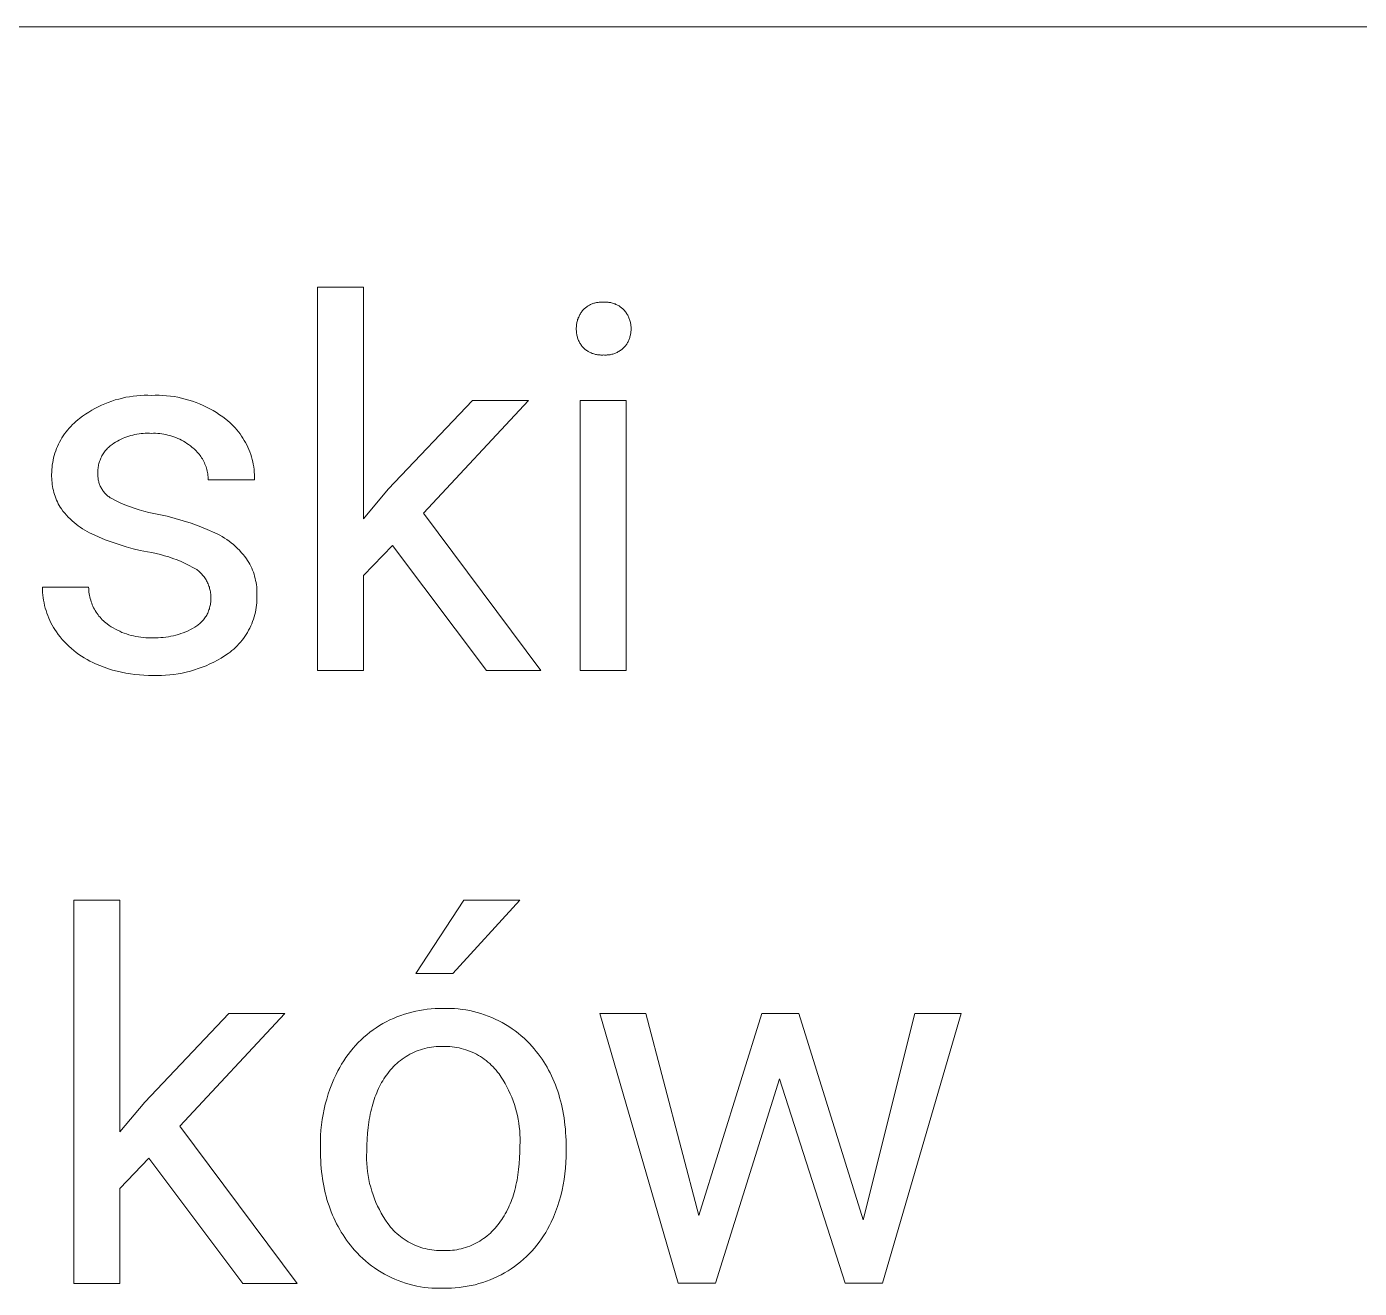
# Model space of a CAD drawing. Header units: millimetres. Extents: x -582 to 3448, y -204 to 2611.
# Drawn here: x 2777.3 to 2917.4, y 113.7 to 246.3 of the extents above; entities that cross this region are included whole.
import ezdxf

# ---------------------------------------------------------------- set-up
doc = ezdxf.new("R2010")
doc.units = ezdxf.units.MM
doc.header["$MEASUREMENT"] = 0
doc.layers.add('Domyślny', color=7, linetype='Continuous', true_color=0x000000)

msp = doc.modelspace()

# ---------------------------------------------------------------- linework, layer by layer
at = {"layer": 'Domyślny', "color": 18, "lineweight": 15, "true_color": 0x000000}
for p, q in [((3444.3, 246.28), (1925.07, 246.28)), ((2807.89, 178.64), (2807.89, 218.9)), ((2807.89, 218.9), (2812.73, 218.9)), ((2812.73, 218.9), (2812.73, 194.55)), ((2836.4, 216.98), (2836.49, 217.02)), ((2836.49, 217.02), (2836.57, 217.07)), ((2836.57, 217.07), (2836.66, 217.11)), ((2836.66, 217.11), (2836.75, 217.14)), ((2836.75, 217.14), (2836.83, 217.18)), ((2836.83, 217.18), (2836.92, 217.21)), ((2836.92, 217.21), (2837.01, 217.23)), ((2837.01, 217.23), (2837.11, 217.26)), ((2837.11, 217.26), (2837.2, 217.28)), ((2837.2, 217.28), (2837.29, 217.3)), ((2837.29, 217.3), (2837.39, 217.31)), ((2837.39, 217.31), (2837.48, 217.32)), ((2837.48, 217.32), (2837.57, 217.33)), ((2837.57, 217.33), (2837.67, 217.34)), ((2837.67, 217.34), (2837.76, 217.34)), ((2837.76, 217.34), (2837.86, 217.34)), ((2837.86, 217.34), (2837.95, 217.33)), ((2837.95, 217.33), (2838.05, 217.34)), ((2838.05, 217.34), (2838.14, 217.34)), ((2838.14, 217.34), (2838.24, 217.34)), ((2838.24, 217.34), (2838.33, 217.33)), ((2838.33, 217.33), (2838.43, 217.32)), ((2838.43, 217.32), (2838.52, 217.31)), ((2838.52, 217.31), (2838.61, 217.3)), ((2838.61, 217.3), (2838.71, 217.28)), ((2838.71, 217.28), (2838.8, 217.26)), ((2838.8, 217.26), (2838.89, 217.23)), ((2838.89, 217.23), (2838.98, 217.2)), ((2838.98, 217.2), (2839.07, 217.17)), ((2839.07, 217.17), (2839.16, 217.14)), ((2839.16, 217.14), (2839.25, 217.1)), ((2839.25, 217.1), (2839.33, 217.06)), ((2839.33, 217.06), (2839.42, 217.02)), ((2839.42, 217.02), (2839.5, 216.98)), ((2835.27, 215.59), (2835.3, 215.68)), ((2835.3, 215.68), (2835.34, 215.77)), ((2835.34, 215.77), (2835.38, 215.86)), ((2835.38, 215.86), (2835.42, 215.95)), ((2835.42, 215.95), (2835.47, 216.03)), ((2835.47, 216.03), (2835.52, 216.12)), ((2835.52, 216.12), (2835.57, 216.2)), ((2835.57, 216.2), (2835.62, 216.28)), ((2835.62, 216.28), (2835.68, 216.36)), ((2835.68, 216.36), (2835.74, 216.44)), ((2835.74, 216.44), (2835.81, 216.52)), ((2835.81, 216.52), (2835.87, 216.58)), ((2835.87, 216.58), (2835.94, 216.65)), ((2835.94, 216.65), (2836.02, 216.71)), ((2836.02, 216.71), (2836.09, 216.77)), ((2836.09, 216.77), (2836.17, 216.82)), ((2836.17, 216.82), (2836.24, 216.88)), ((2836.24, 216.88), (2836.32, 216.93)), ((2836.32, 216.93), (2836.4, 216.98)), ((2839.5, 216.98), (2839.58, 216.93)), ((2839.58, 216.93), (2839.66, 216.88)), ((2839.66, 216.88), (2839.74, 216.82)), ((2839.74, 216.82), (2839.82, 216.77)), ((2839.82, 216.77), (2839.89, 216.71)), ((2839.89, 216.71), (2839.96, 216.65)), ((2839.96, 216.65), (2840.03, 216.58)), ((2840.03, 216.58), (2840.1, 216.52)), ((2840.1, 216.52), (2840.16, 216.44)), ((2840.16, 216.44), (2840.23, 216.36)), ((2840.23, 216.36), (2840.29, 216.29)), ((2840.29, 216.29), (2840.34, 216.21)), ((2840.34, 216.21), (2840.4, 216.12)), ((2840.4, 216.12), (2840.45, 216.04)), ((2840.45, 216.04), (2840.5, 215.95)), ((2840.5, 215.95), (2840.54, 215.86)), ((2840.54, 215.86), (2840.58, 215.78)), ((2840.58, 215.78), (2840.62, 215.68)), ((2840.62, 215.68), (2840.66, 215.59)), ((2835.09, 214.63), (2835.1, 214.73)), ((2835.09, 214.53), (2835.09, 214.63)), ((2835.09, 214.43), (2835.09, 214.53)), ((2835.1, 214.33), (2835.09, 214.43)), ((2835.1, 214.82), (2835.11, 214.92)), ((2835.1, 214.73), (2835.1, 214.82)), ((2835.1, 214.24), (2835.1, 214.33)), ((2835.11, 214.14), (2835.1, 214.24)), ((2835.11, 214.92), (2835.12, 215.02)), ((2835.12, 215.02), (2835.14, 215.12)), ((2835.14, 215.12), (2835.16, 215.21)), ((2835.16, 215.21), (2835.18, 215.31)), ((2835.18, 215.31), (2835.21, 215.4)), ((2835.21, 215.4), (2835.23, 215.5)), ((2835.23, 215.5), (2835.27, 215.59)), ((2840.66, 215.59), (2840.69, 215.5)), ((2840.69, 215.5), (2840.72, 215.41)), ((2840.72, 215.41), (2840.75, 215.31)), ((2840.75, 215.31), (2840.77, 215.21)), ((2840.77, 215.21), (2840.79, 215.12)), ((2840.79, 215.12), (2840.81, 215.02)), ((2840.81, 215.02), (2840.82, 214.92)), ((2840.82, 214.92), (2840.83, 214.83)), ((2840.83, 214.25), (2840.82, 214.15)), ((2840.83, 214.83), (2840.84, 214.73)), ((2840.84, 214.34), (2840.83, 214.25)), ((2840.84, 214.73), (2840.84, 214.63)), ((2840.84, 214.63), (2840.84, 214.53)), ((2840.84, 214.53), (2840.84, 214.44)), ((2840.84, 214.44), (2840.84, 214.34)), ((2835.12, 214.04), (2835.11, 214.14)), ((2835.14, 213.95), (2835.12, 214.04)), ((2835.15, 213.85), (2835.14, 213.95)), ((2835.18, 213.76), (2835.15, 213.85)), ((2835.2, 213.66), (2835.18, 213.76)), ((2835.23, 213.57), (2835.2, 213.66)), ((2835.26, 213.48), (2835.23, 213.57)), ((2835.3, 213.38), (2835.26, 213.48)), ((2835.33, 213.29), (2835.3, 213.38)), ((2835.38, 213.21), (2835.33, 213.29)), ((2835.42, 213.12), (2835.38, 213.21)), ((2835.47, 213.03), (2835.42, 213.12)), ((2835.52, 212.95), (2835.47, 213.03)), ((2835.57, 212.87), (2835.52, 212.95)), ((2835.62, 212.79), (2835.57, 212.87)), ((2840.34, 212.85), (2840.28, 212.77)), ((2840.39, 212.93), (2840.34, 212.85)), ((2840.44, 213.01), (2840.39, 212.93)), ((2840.48, 213.09), (2840.44, 213.01)), ((2840.53, 213.17), (2840.48, 213.09)), ((2840.57, 213.26), (2840.53, 213.17)), ((2840.61, 213.34), (2840.57, 213.26)), ((2840.64, 213.43), (2840.61, 213.34)), ((2840.68, 213.52), (2840.64, 213.43)), ((2840.71, 213.6), (2840.68, 213.52)), ((2840.73, 213.69), (2840.71, 213.6)), ((2840.76, 213.79), (2840.73, 213.69)), ((2840.78, 213.88), (2840.76, 213.79)), ((2840.8, 213.97), (2840.78, 213.88)), ((2840.81, 214.06), (2840.8, 213.97)), ((2840.82, 214.15), (2840.81, 214.06)), ((2835.68, 212.71), (2835.62, 212.79)), ((2835.74, 212.63), (2835.68, 212.71)), ((2835.81, 212.56), (2835.74, 212.63)), ((2835.87, 212.49), (2835.81, 212.56)), ((2835.95, 212.43), (2835.87, 212.49)), ((2836.02, 212.37), (2835.95, 212.43)), ((2836.09, 212.31), (2836.02, 212.37)), ((2836.17, 212.26), (2836.09, 212.31)), ((2836.25, 212.21), (2836.17, 212.26)), ((2836.33, 212.16), (2836.25, 212.21)), ((2836.41, 212.11), (2836.33, 212.16)), ((2836.49, 212.07), (2836.41, 212.11)), ((2836.58, 212.03), (2836.49, 212.07)), ((2836.66, 211.99), (2836.58, 212.03)), ((2836.75, 211.95), (2836.66, 211.99)), ((2836.84, 211.92), (2836.75, 211.95)), ((2836.93, 211.89), (2836.84, 211.92)), ((2837.02, 211.87), (2836.93, 211.89)), ((2837.11, 211.84), (2837.02, 211.87)), ((2837.2, 211.82), (2837.11, 211.84)), ((2837.3, 211.81), (2837.2, 211.82)), ((2837.39, 211.79), (2837.3, 211.81)), ((2837.48, 211.78), (2837.39, 211.79)), ((2837.58, 211.78), (2837.48, 211.78)), ((2837.67, 211.77), (2837.58, 211.78)), ((2837.76, 211.77), (2837.67, 211.77)), ((2837.86, 211.77), (2837.76, 211.77)), ((2837.95, 211.78), (2837.86, 211.77)), ((2838.05, 211.77), (2837.95, 211.78)), ((2838.15, 211.77), (2838.05, 211.77)), ((2838.25, 211.77), (2838.15, 211.77)), ((2838.34, 211.78), (2838.25, 211.77)), ((2838.44, 211.79), (2838.34, 211.78)), ((2838.54, 211.8), (2838.44, 211.79)), ((2838.64, 211.81), (2838.54, 211.8)), ((2838.73, 211.83), (2838.64, 211.81)), ((2838.83, 211.85), (2838.73, 211.83)), ((2838.92, 211.88), (2838.83, 211.85)), ((2839.02, 211.91), (2838.92, 211.88)), ((2839.11, 211.94), (2839.02, 211.91)), ((2839.2, 211.97), (2839.11, 211.94)), ((2839.29, 212.01), (2839.2, 211.97)), ((2839.38, 212.05), (2839.29, 212.01)), ((2839.47, 212.1), (2839.38, 212.05)), ((2839.55, 212.15), (2839.47, 212.1)), ((2839.64, 212.2), (2839.55, 212.15)), ((2839.72, 212.25), (2839.64, 212.2)), ((2839.8, 212.31), (2839.72, 212.25)), ((2839.88, 212.36), (2839.8, 212.31)), ((2839.95, 212.43), (2839.88, 212.36)), ((2840.03, 212.49), (2839.95, 212.43)), ((2840.1, 212.56), (2840.03, 212.49)), ((2840.16, 212.63), (2840.1, 212.56)), ((2840.22, 212.7), (2840.16, 212.63)), ((2840.28, 212.77), (2840.22, 212.7)), ((2787.02, 207.15), (2787.4, 207.25)), ((2787.4, 207.25), (2787.77, 207.33)), ((2787.77, 207.33), (2788.15, 207.39)), ((2788.15, 207.39), (2788.53, 207.45)), ((2788.53, 207.45), (2788.92, 207.49)), ((2788.92, 207.49), (2789.3, 207.52)), ((2789.3, 207.52), (2789.69, 207.54)), ((2789.69, 207.54), (2790.07, 207.54)), ((2790.07, 207.54), (2790.45, 207.53)), ((2790.45, 207.53), (2790.85, 207.54)), ((2790.85, 207.54), (2791.25, 207.54)), ((2791.25, 207.54), (2791.65, 207.53)), ((2791.65, 207.53), (2792.05, 207.5)), ((2792.05, 207.5), (2792.45, 207.45)), ((2792.45, 207.45), (2792.84, 207.4)), ((2792.84, 207.4), (2793.23, 207.33)), ((2793.23, 207.33), (2793.62, 207.25)), ((2793.62, 207.25), (2794.01, 207.15)), ((2783.86, 205.78), (2784.19, 205.98)), ((2784.19, 205.98), (2784.52, 206.17)), ((2784.52, 206.17), (2784.87, 206.34)), ((2784.87, 206.34), (2785.21, 206.51)), ((2785.21, 206.51), (2785.57, 206.66)), ((2785.57, 206.66), (2785.92, 206.8)), ((2785.92, 206.8), (2786.29, 206.93)), ((2786.29, 206.93), (2786.65, 207.05)), ((2786.65, 207.05), (2787.02, 207.15)), ((2794.01, 207.15), (2794.39, 207.04)), ((2794.39, 207.04), (2794.77, 206.92)), ((2794.77, 206.92), (2795.15, 206.79)), ((2795.15, 206.79), (2795.52, 206.64)), ((2795.52, 206.64), (2795.89, 206.48)), ((2795.89, 206.48), (2796.25, 206.31)), ((2796.25, 206.31), (2796.6, 206.13)), ((2796.6, 206.13), (2796.95, 205.93)), ((2796.95, 205.93), (2797.29, 205.72)), ((2815.34, 197.67), (2824.17, 207.01)), ((2830.06, 207.01), (2819.03, 195.16)), ((2824.17, 207.01), (2830.06, 207.01)), ((2835.5, 178.64), (2835.5, 207)), ((2835.5, 207), (2840.34, 207)), ((2840.34, 207), (2840.34, 178.64)), ((2781.97, 204.27), (2782.15, 204.46)), ((2782.15, 204.46), (2782.33, 204.63)), ((2782.33, 204.63), (2782.52, 204.8)), ((2782.52, 204.8), (2782.71, 204.96)), ((2782.71, 204.96), (2782.91, 205.12)), ((2782.91, 205.12), (2783.22, 205.35)), ((2783.22, 205.35), (2783.54, 205.57)), ((2783.54, 205.57), (2783.86, 205.78)), ((2797.29, 205.72), (2797.62, 205.5)), ((2797.62, 205.5), (2797.95, 205.28)), ((2797.95, 205.28), (2798.27, 205.03)), ((2798.27, 205.03), (2798.48, 204.86)), ((2798.48, 204.86), (2798.68, 204.69)), ((2798.68, 204.69), (2798.88, 204.5)), ((2798.88, 204.5), (2799.07, 204.31)), ((2780.92, 202.85), (2781.05, 203.07)), ((2781.05, 203.07), (2781.19, 203.28)), ((2781.19, 203.28), (2781.33, 203.49)), ((2781.33, 203.49), (2781.48, 203.7)), ((2781.48, 203.7), (2781.64, 203.89)), ((2781.64, 203.89), (2781.8, 204.09)), ((2781.8, 204.09), (2781.97, 204.27)), ((2787.47, 203.03), (2787.27, 202.94)), ((2787.67, 203.11), (2787.47, 203.03)), ((2787.87, 203.19), (2787.67, 203.11)), ((2788.08, 203.25), (2787.87, 203.19)), ((2788.29, 203.32), (2788.08, 203.25)), ((2788.5, 203.37), (2788.29, 203.32)), ((2788.72, 203.42), (2788.5, 203.37)), ((2788.93, 203.46), (2788.72, 203.42)), ((2789.15, 203.5), (2788.93, 203.46)), ((2789.36, 203.52), (2789.15, 203.5)), ((2789.58, 203.54), (2789.36, 203.52)), ((2789.8, 203.55), (2789.58, 203.54)), ((2790.02, 203.56), (2789.8, 203.55)), ((2790.24, 203.55), (2790.02, 203.56)), ((2790.45, 203.54), (2790.24, 203.55)), ((2790.67, 203.55), (2790.45, 203.54)), ((2790.89, 203.55), (2790.67, 203.55)), ((2791.11, 203.53), (2790.89, 203.55)), ((2791.33, 203.52), (2791.11, 203.53)), ((2791.55, 203.49), (2791.33, 203.52)), ((2791.76, 203.46), (2791.55, 203.49)), ((2791.98, 203.41), (2791.76, 203.46)), ((2792.19, 203.37), (2791.98, 203.41)), ((2792.4, 203.31), (2792.19, 203.37)), ((2792.61, 203.25), (2792.4, 203.31)), ((2792.82, 203.18), (2792.61, 203.25)), ((2793.02, 203.1), (2792.82, 203.18)), ((2793.22, 203.01), (2793.02, 203.1)), ((2799.07, 204.31), (2799.25, 204.11)), ((2799.25, 204.11), (2799.43, 203.91)), ((2799.43, 203.91), (2799.6, 203.7)), ((2799.6, 203.7), (2799.76, 203.48)), ((2799.76, 203.48), (2799.92, 203.26)), ((2799.92, 203.26), (2800.07, 203.04)), ((2800.07, 203.04), (2800.21, 202.81)), ((2780.32, 201.46), (2780.4, 201.7)), ((2780.4, 201.7), (2780.49, 201.94)), ((2780.49, 201.94), (2780.58, 202.17)), ((2780.58, 202.17), (2780.69, 202.4)), ((2780.69, 202.4), (2780.8, 202.63)), ((2780.8, 202.63), (2780.92, 202.85)), ((2785.6, 201.7), (2785.52, 201.6)), ((2785.68, 201.8), (2785.6, 201.7)), ((2785.76, 201.89), (2785.68, 201.8)), ((2785.85, 201.98), (2785.76, 201.89)), ((2785.94, 202.07), (2785.85, 201.98)), ((2786.03, 202.16), (2785.94, 202.07)), ((2786.12, 202.24), (2786.03, 202.16)), ((2786.22, 202.32), (2786.12, 202.24)), ((2786.32, 202.39), (2786.22, 202.32)), ((2786.5, 202.51), (2786.32, 202.39)), ((2786.69, 202.63), (2786.5, 202.51)), ((2786.88, 202.74), (2786.69, 202.63)), ((2787.07, 202.84), (2786.88, 202.74)), ((2787.27, 202.94), (2787.07, 202.84)), ((2793.42, 202.92), (2793.22, 203.01)), ((2793.62, 202.82), (2793.42, 202.92)), ((2793.81, 202.72), (2793.62, 202.82)), ((2794, 202.61), (2793.81, 202.72)), ((2794.18, 202.49), (2794, 202.61)), ((2794.36, 202.36), (2794.18, 202.49)), ((2794.54, 202.23), (2794.36, 202.36)), ((2794.71, 202.1), (2794.54, 202.23)), ((2794.83, 202), (2794.71, 202.1)), ((2794.94, 201.9), (2794.83, 202)), ((2795.06, 201.8), (2794.94, 201.9)), ((2795.16, 201.69), (2795.06, 201.8)), ((2795.27, 201.58), (2795.16, 201.69)), ((2800.21, 202.81), (2800.34, 202.57)), ((2800.34, 202.57), (2800.47, 202.33)), ((2800.47, 202.33), (2800.58, 202.09)), ((2800.58, 202.09), (2800.69, 201.84)), ((2800.69, 201.84), (2800.79, 201.59)), ((2780.01, 199.98), (2780.04, 200.23)), ((2780.04, 200.23), (2780.08, 200.48)), ((2780.08, 200.48), (2780.12, 200.73)), ((2780.12, 200.73), (2780.18, 200.98)), ((2780.18, 200.98), (2780.24, 201.22)), ((2780.24, 201.22), (2780.32, 201.46)), ((2784.9, 200.24), (2784.88, 200.12)), ((2784.93, 200.36), (2784.9, 200.24)), ((2784.97, 200.48), (2784.93, 200.36)), ((2785.01, 200.6), (2784.97, 200.48)), ((2785.05, 200.72), (2785.01, 200.6)), ((2785.09, 200.84), (2785.05, 200.72)), ((2785.14, 200.95), (2785.09, 200.84)), ((2785.2, 201.07), (2785.14, 200.95)), ((2785.25, 201.18), (2785.2, 201.07)), ((2785.32, 201.29), (2785.25, 201.18)), ((2785.38, 201.39), (2785.32, 201.29)), ((2785.45, 201.5), (2785.38, 201.39)), ((2785.52, 201.6), (2785.45, 201.5)), ((2795.37, 201.47), (2795.27, 201.58)), ((2795.47, 201.35), (2795.37, 201.47)), ((2795.56, 201.23), (2795.47, 201.35)), ((2795.65, 201.1), (2795.56, 201.23)), ((2795.73, 200.98), (2795.65, 201.1)), ((2795.81, 200.85), (2795.73, 200.98)), ((2795.88, 200.72), (2795.81, 200.85)), ((2795.95, 200.58), (2795.88, 200.72)), ((2796.02, 200.44), (2795.95, 200.58)), ((2796.08, 200.3), (2796.02, 200.44)), ((2796.14, 200.16), (2796.08, 200.3)), ((2800.79, 201.59), (2800.88, 201.33)), ((2800.88, 201.33), (2800.96, 201.07)), ((2800.96, 201.07), (2801.03, 200.81)), ((2801.03, 200.81), (2801.1, 200.55)), ((2801.1, 200.55), (2801.15, 200.29)), ((2801.15, 200.29), (2801.2, 200.02)), ((2779.97, 199.22), (2779.98, 199.48)), ((2779.97, 199.01), (2779.97, 199.22)), ((2779.98, 198.8), (2779.97, 199.01)), ((2779.98, 199.48), (2779.99, 199.73)), ((2779.99, 199.73), (2780.01, 199.98)), ((2784.82, 199.37), (2784.81, 199.27)), ((2784.81, 199.27), (2784.81, 199.17)), ((2784.81, 199.17), (2784.82, 199.07)), ((2784.83, 199.75), (2784.82, 199.62)), ((2784.82, 199.62), (2784.82, 199.5)), ((2784.82, 199.5), (2784.82, 199.37)), ((2784.82, 199.07), (2784.82, 198.97)), ((2784.82, 198.97), (2784.84, 198.87)), ((2784.84, 199.87), (2784.83, 199.75)), ((2784.86, 200), (2784.84, 199.87)), ((2784.84, 198.87), (2784.85, 198.77)), ((2784.88, 200.12), (2784.86, 200)), ((2796.19, 200.02), (2796.14, 200.16)), ((2796.23, 199.87), (2796.19, 200.02)), ((2796.27, 199.73), (2796.23, 199.87)), ((2796.31, 199.58), (2796.27, 199.73)), ((2796.34, 199.43), (2796.31, 199.58)), ((2796.37, 199.28), (2796.34, 199.43)), ((2796.39, 199.13), (2796.37, 199.28)), ((2796.4, 198.98), (2796.39, 199.13)), ((2796.41, 198.83), (2796.4, 198.98)), ((2796.41, 198.67), (2796.41, 198.83)), ((2801.2, 200.02), (2801.23, 199.75)), ((2801.23, 199.75), (2801.26, 199.48)), ((2801.26, 199.48), (2801.28, 199.21)), ((2801.28, 199.21), (2801.29, 198.94)), ((2801.29, 198.94), (2801.29, 198.67)), ((2779.99, 198.59), (2779.98, 198.8)), ((2780.01, 198.38), (2779.99, 198.59)), ((2780.03, 198.16), (2780.01, 198.38)), ((2780.06, 197.95), (2780.03, 198.16)), ((2780.1, 197.75), (2780.06, 197.95)), ((2780.15, 197.54), (2780.1, 197.75)), ((2780.21, 197.33), (2780.15, 197.54)), ((2784.85, 198.77), (2784.87, 198.67)), ((2784.87, 198.67), (2784.89, 198.57)), ((2784.89, 198.57), (2784.91, 198.47)), ((2784.91, 198.47), (2784.94, 198.37)), ((2784.94, 198.37), (2784.97, 198.27)), ((2784.97, 198.27), (2785.01, 198.18)), ((2785.01, 198.18), (2785.04, 198.09)), ((2785.04, 198.09), (2785.08, 197.99)), ((2785.08, 197.99), (2785.13, 197.9)), ((2785.13, 197.9), (2785.18, 197.81)), ((2785.18, 197.81), (2785.23, 197.72)), ((2785.23, 197.72), (2785.28, 197.64)), ((2785.28, 197.64), (2785.34, 197.55)), ((2785.34, 197.55), (2785.39, 197.47)), ((2785.39, 197.47), (2785.46, 197.39)), ((2801.29, 198.67), (2796.41, 198.67)), ((2812.73, 194.55), (2815.34, 197.67)), ((2780.27, 197.13), (2780.21, 197.33)), ((2780.33, 196.93), (2780.27, 197.13)), ((2780.41, 196.73), (2780.33, 196.93)), ((2780.49, 196.53), (2780.41, 196.73)), ((2780.58, 196.34), (2780.49, 196.53)), ((2780.67, 196.15), (2780.58, 196.34)), ((2780.77, 195.96), (2780.67, 196.15)), ((2785.46, 197.39), (2785.52, 197.31)), ((2785.52, 197.31), (2785.59, 197.24)), ((2785.59, 197.24), (2785.66, 197.17)), ((2785.66, 197.17), (2785.73, 197.09)), ((2785.73, 197.09), (2785.81, 197.03)), ((2785.81, 197.03), (2785.88, 196.96)), ((2785.88, 196.96), (2785.96, 196.9)), ((2785.96, 196.9), (2786.04, 196.84)), ((2786.04, 196.84), (2786.13, 196.78)), ((2786.13, 196.78), (2786.21, 196.73)), ((2786.21, 196.73), (2786.69, 196.49)), ((2786.69, 196.49), (2787.17, 196.26)), ((2787.17, 196.26), (2787.66, 196.05)), ((2787.66, 196.05), (2788.15, 195.86)), ((2780.88, 195.78), (2780.77, 195.96)), ((2780.99, 195.6), (2780.88, 195.78)), ((2781.16, 195.38), (2780.99, 195.6)), ((2781.34, 195.16), (2781.16, 195.38)), ((2781.52, 194.95), (2781.34, 195.16)), ((2781.71, 194.75), (2781.52, 194.95)), ((2781.91, 194.55), (2781.71, 194.75)), ((2788.15, 195.86), (2788.65, 195.68)), ((2788.65, 195.68), (2789.15, 195.51)), ((2789.15, 195.51), (2789.67, 195.37)), ((2789.67, 195.37), (2790.18, 195.24)), ((2790.18, 195.24), (2790.7, 195.12)), ((2790.7, 195.12), (2791.22, 195.02)), ((2791.22, 195.02), (2792.09, 194.83)), ((2792.09, 194.83), (2792.95, 194.61)), ((2819.03, 195.16), (2831.35, 178.64)), ((2782.11, 194.36), (2781.91, 194.55)), ((2782.32, 194.18), (2782.11, 194.36)), ((2782.53, 194), (2782.32, 194.18)), ((2782.76, 193.84), (2782.53, 194)), ((2782.98, 193.67), (2782.76, 193.84)), ((2783.21, 193.52), (2782.98, 193.67)), ((2783.45, 193.37), (2783.21, 193.52)), ((2783.69, 193.24), (2783.45, 193.37)), ((2783.94, 193.1), (2783.69, 193.24)), ((2792.95, 194.61), (2793.8, 194.36)), ((2793.8, 194.36), (2794.64, 194.09)), ((2794.64, 194.09), (2795.48, 193.78)), ((2795.48, 193.78), (2796.3, 193.45)), ((2796.3, 193.45), (2797.11, 193.09)), ((2784.19, 192.98), (2783.94, 193.1)), ((2784.89, 192.67), (2784.19, 192.98)), ((2785.6, 192.37), (2784.89, 192.67)), ((2786.32, 192.1), (2785.6, 192.37)), ((2787.05, 191.85), (2786.32, 192.1)), ((2787.79, 191.63), (2787.05, 191.85)), ((2797.11, 193.09), (2797.37, 192.97)), ((2797.37, 192.97), (2797.63, 192.83)), ((2797.63, 192.83), (2797.88, 192.69)), ((2797.88, 192.69), (2798.13, 192.54)), ((2798.13, 192.54), (2798.37, 192.38)), ((2798.37, 192.38), (2798.61, 192.21)), ((2798.61, 192.21), (2798.84, 192.03)), ((2798.84, 192.03), (2799.06, 191.85)), ((2799.06, 191.85), (2799.28, 191.66)), ((2788.53, 191.42), (2787.79, 191.63)), ((2789.28, 191.25), (2788.53, 191.42)), ((2790.04, 191.09), (2789.28, 191.25)), ((2790.49, 191.01), (2790.04, 191.09)), ((2790.94, 190.92), (2790.49, 191.01)), ((2791.39, 190.82), (2790.94, 190.92)), ((2791.84, 190.69), (2791.39, 190.82)), ((2792.28, 190.56), (2791.84, 190.69)), ((2792.71, 190.41), (2792.28, 190.56)), ((2799.28, 191.66), (2799.49, 191.46)), ((2799.49, 191.46), (2799.7, 191.26)), ((2799.7, 191.26), (2799.89, 191.04)), ((2799.89, 191.04), (2800.08, 190.82)), ((2800.08, 190.82), (2800.27, 190.6)), ((2800.27, 190.6), (2800.44, 190.37)), ((2815.78, 191.77), (2812.73, 188.61)), ((2825.66, 178.64), (2815.78, 191.77)), ((2793.14, 190.25), (2792.71, 190.41)), ((2793.57, 190.07), (2793.14, 190.25)), ((2793.99, 189.88), (2793.57, 190.07)), ((2794.4, 189.67), (2793.99, 189.88)), ((2794.81, 189.46), (2794.4, 189.67)), ((2795.21, 189.23), (2794.81, 189.46)), ((2795.3, 189.15), (2795.21, 189.23)), ((2795.4, 189.08), (2795.3, 189.15)), ((2795.49, 189), (2795.4, 189.08)), ((2800.44, 190.37), (2800.56, 190.18)), ((2800.56, 190.18), (2800.68, 189.98)), ((2800.68, 189.98), (2800.79, 189.78)), ((2800.79, 189.78), (2800.89, 189.58)), ((2800.89, 189.58), (2800.99, 189.37)), ((2800.99, 189.37), (2801.07, 189.16)), ((2801.07, 189.16), (2801.16, 188.95)), ((2795.58, 188.91), (2795.49, 189)), ((2795.67, 188.83), (2795.58, 188.91)), ((2795.75, 188.74), (2795.67, 188.83)), ((2795.83, 188.65), (2795.75, 188.74)), ((2795.91, 188.55), (2795.83, 188.65)), ((2795.99, 188.46), (2795.91, 188.55)), ((2796.06, 188.36), (2795.99, 188.46)), ((2796.13, 188.26), (2796.06, 188.36)), ((2796.19, 188.15), (2796.13, 188.26)), ((2796.25, 188.05), (2796.19, 188.15)), ((2796.31, 187.94), (2796.25, 188.05)), ((2796.36, 187.83), (2796.31, 187.94)), ((2796.41, 187.72), (2796.36, 187.83)), ((2796.46, 187.6), (2796.41, 187.72)), ((2801.16, 188.95), (2801.23, 188.74)), ((2801.23, 188.74), (2801.29, 188.52)), ((2801.29, 188.52), (2801.35, 188.3)), ((2801.35, 188.3), (2801.4, 188.08)), ((2801.4, 188.08), (2801.45, 187.86)), ((2801.45, 187.86), (2801.48, 187.63)), ((2801.48, 187.63), (2801.51, 187.41)), ((2812.73, 188.61), (2812.73, 178.64)), ((2779.01, 187.1), (2779.01, 187.37)), ((2779.01, 187.37), (2783.85, 187.37)), ((2779.02, 186.82), (2779.01, 187.1)), ((2779.05, 186.54), (2779.02, 186.82)), ((2779.08, 186.27), (2779.05, 186.54)), ((2779.12, 186), (2779.08, 186.27)), ((2783.85, 187.37), (2783.86, 187.2)), ((2783.86, 187.2), (2783.87, 187.03)), ((2783.87, 187.03), (2783.89, 186.86)), ((2783.89, 186.86), (2783.91, 186.69)), ((2783.91, 186.69), (2783.94, 186.52)), ((2783.94, 186.52), (2783.98, 186.35)), ((2783.98, 186.35), (2784.02, 186.18)), ((2796.5, 187.49), (2796.46, 187.6)), ((2796.54, 187.37), (2796.5, 187.49)), ((2796.57, 187.25), (2796.54, 187.37)), ((2796.6, 187.14), (2796.57, 187.25)), ((2796.63, 187.02), (2796.6, 187.14)), ((2796.65, 186.9), (2796.63, 187.02)), ((2796.67, 186.78), (2796.65, 186.9)), ((2796.68, 186.65), (2796.67, 186.78)), ((2796.69, 186.53), (2796.68, 186.65)), ((2796.7, 186.41), (2796.69, 186.53)), ((2796.7, 186.29), (2796.7, 186.41)), ((2796.7, 186.17), (2796.7, 186.29)), ((2801.51, 187.41), (2801.53, 187.18)), ((2801.53, 187.18), (2801.54, 186.95)), ((2801.54, 186.25), (2801.53, 186)), ((2801.54, 186.95), (2801.54, 186.73)), ((2801.54, 186.73), (2801.54, 186.5)), ((2801.54, 186.5), (2801.54, 186.25)), ((2779.17, 185.72), (2779.12, 186)), ((2779.23, 185.45), (2779.17, 185.72)), ((2779.3, 185.18), (2779.23, 185.45)), ((2779.38, 184.92), (2779.3, 185.18)), ((2779.47, 184.66), (2779.38, 184.92)), ((2784.02, 186.18), (2784.07, 186.02)), ((2784.07, 186.02), (2784.12, 185.85)), ((2784.12, 185.85), (2784.18, 185.69)), ((2784.18, 185.69), (2784.24, 185.53)), ((2784.24, 185.53), (2784.31, 185.37)), ((2784.31, 185.37), (2784.38, 185.22)), ((2784.38, 185.22), (2784.46, 185.07)), ((2784.46, 185.07), (2784.55, 184.92)), ((2784.55, 184.92), (2784.64, 184.77)), ((2796.41, 184.77), (2796.46, 184.88)), ((2796.46, 184.88), (2796.5, 184.99)), ((2796.5, 184.99), (2796.54, 185.11)), ((2796.54, 185.11), (2796.57, 185.22)), ((2796.57, 185.22), (2796.6, 185.34)), ((2796.6, 185.34), (2796.63, 185.45)), ((2796.63, 185.45), (2796.65, 185.57)), ((2796.65, 185.57), (2796.67, 185.69)), ((2796.67, 185.69), (2796.68, 185.81)), ((2796.68, 185.81), (2796.69, 185.93)), ((2796.69, 186.05), (2796.7, 186.17)), ((2796.69, 185.93), (2796.69, 186.05)), ((2801.42, 184.99), (2801.37, 184.74)), ((2801.46, 185.24), (2801.42, 184.99)), ((2801.49, 185.49), (2801.46, 185.24)), ((2801.52, 185.74), (2801.49, 185.49)), ((2801.53, 186), (2801.52, 185.74)), ((2779.56, 184.4), (2779.47, 184.66)), ((2779.67, 184.14), (2779.56, 184.4)), ((2779.78, 183.89), (2779.67, 184.14)), ((2779.9, 183.64), (2779.78, 183.89)), ((2780.03, 183.39), (2779.9, 183.64)), ((2784.64, 184.77), (2784.74, 184.63)), ((2784.74, 184.63), (2784.84, 184.49)), ((2784.84, 184.49), (2784.94, 184.35)), ((2784.94, 184.35), (2785.05, 184.22)), ((2785.05, 184.22), (2785.16, 184.09)), ((2785.16, 184.09), (2785.28, 183.96)), ((2785.28, 183.96), (2785.41, 183.84)), ((2785.41, 183.84), (2785.53, 183.73)), ((2785.53, 183.73), (2785.66, 183.62)), ((2785.66, 183.62), (2785.8, 183.51)), ((2785.8, 183.51), (2786.01, 183.36)), ((2795.32, 183.38), (2795.41, 183.46)), ((2795.41, 183.46), (2795.5, 183.53)), ((2795.5, 183.53), (2795.59, 183.61)), ((2795.59, 183.61), (2795.68, 183.69)), ((2795.68, 183.69), (2795.76, 183.78)), ((2795.76, 183.78), (2795.84, 183.87)), ((2795.84, 183.87), (2795.92, 183.96)), ((2795.92, 183.96), (2795.99, 184.05)), ((2795.99, 184.05), (2796.06, 184.15)), ((2796.06, 184.15), (2796.13, 184.25)), ((2796.13, 184.25), (2796.2, 184.35)), ((2796.2, 184.35), (2796.26, 184.45)), ((2796.26, 184.45), (2796.31, 184.56)), ((2796.31, 184.56), (2796.37, 184.66)), ((2796.37, 184.66), (2796.41, 184.77)), ((2800.99, 183.54), (2800.89, 183.31)), ((2801.08, 183.77), (2800.99, 183.54)), ((2801.16, 184.01), (2801.08, 183.77)), ((2801.24, 184.25), (2801.16, 184.01)), ((2801.31, 184.5), (2801.24, 184.25)), ((2801.37, 184.74), (2801.31, 184.5)), ((2780.17, 183.15), (2780.03, 183.39)), ((2780.32, 182.92), (2780.17, 183.15)), ((2780.47, 182.69), (2780.32, 182.92)), ((2780.67, 182.42), (2780.47, 182.69)), ((2780.88, 182.15), (2780.67, 182.42)), ((2781.09, 181.89), (2780.88, 182.15)), ((2786.01, 183.36), (2786.22, 183.22)), ((2786.22, 183.22), (2786.44, 183.09)), ((2786.44, 183.09), (2786.67, 182.96)), ((2786.67, 182.96), (2786.89, 182.85)), ((2786.89, 182.85), (2787.12, 182.74)), ((2787.12, 182.74), (2787.36, 182.63)), ((2787.36, 182.63), (2787.6, 182.54)), ((2787.6, 182.54), (2787.84, 182.46)), ((2787.84, 182.46), (2788.08, 182.38)), ((2788.08, 182.38), (2788.33, 182.31)), ((2788.33, 182.31), (2788.58, 182.25)), ((2788.58, 182.25), (2788.83, 182.2)), ((2788.83, 182.2), (2789.08, 182.15)), ((2789.08, 182.15), (2789.34, 182.12)), ((2789.34, 182.12), (2789.59, 182.09)), ((2789.59, 182.09), (2789.85, 182.07)), ((2789.85, 182.07), (2790.1, 182.06)), ((2790.1, 182.06), (2790.36, 182.06)), ((2790.36, 182.06), (2790.62, 182.07)), ((2790.62, 182.07), (2790.89, 182.06)), ((2790.89, 182.06), (2791.16, 182.07)), ((2791.16, 182.07), (2791.43, 182.08)), ((2791.43, 182.08), (2791.7, 182.1)), ((2791.7, 182.1), (2791.97, 182.13)), ((2791.97, 182.13), (2792.24, 182.17)), ((2792.24, 182.17), (2792.5, 182.22)), ((2792.5, 182.22), (2792.77, 182.27)), ((2792.77, 182.27), (2793.03, 182.34)), ((2793.03, 182.34), (2793.29, 182.41)), ((2793.29, 182.41), (2793.55, 182.5)), ((2793.55, 182.5), (2793.8, 182.59)), ((2793.8, 182.59), (2794.05, 182.69)), ((2794.05, 182.69), (2794.3, 182.8)), ((2794.3, 182.8), (2794.54, 182.92)), ((2794.54, 182.92), (2794.78, 183.05)), ((2794.78, 183.05), (2795.02, 183.19)), ((2795.02, 183.19), (2795.12, 183.25)), ((2795.12, 183.25), (2795.22, 183.31)), ((2795.22, 183.31), (2795.32, 183.38)), ((2800.27, 182.21), (2800.12, 182)), ((2800.4, 182.42), (2800.27, 182.21)), ((2800.54, 182.63), (2800.4, 182.42)), ((2800.66, 182.85), (2800.54, 182.63)), ((2800.78, 183.08), (2800.66, 182.85)), ((2800.89, 183.31), (2800.78, 183.08)), ((2781.32, 181.64), (2781.09, 181.89)), ((2781.55, 181.4), (2781.32, 181.64)), ((2781.79, 181.17), (2781.55, 181.4)), ((2782.04, 180.94), (2781.79, 181.17)), ((2782.3, 180.72), (2782.04, 180.94)), ((2782.56, 180.51), (2782.3, 180.72)), ((2798.91, 180.72), (2798.71, 180.56)), ((2799.1, 180.88), (2798.91, 180.72)), ((2799.28, 181.05), (2799.1, 180.88)), ((2799.46, 181.23), (2799.28, 181.05)), ((2799.64, 181.42), (2799.46, 181.23)), ((2799.81, 181.61), (2799.64, 181.42)), ((2799.97, 181.8), (2799.81, 181.61)), ((2800.12, 182), (2799.97, 181.8)), ((2782.83, 180.31), (2782.56, 180.51)), ((2783.11, 180.12), (2782.83, 180.31)), ((2783.4, 179.94), (2783.11, 180.12)), ((2783.69, 179.77), (2783.4, 179.94)), ((2783.98, 179.61), (2783.69, 179.77)), ((2784.28, 179.46), (2783.98, 179.61)), ((2784.59, 179.32), (2784.28, 179.46)), ((2785.03, 179.14), (2784.59, 179.32)), ((2796.6, 179.31), (2796.2, 179.13)), ((2797, 179.5), (2796.6, 179.31)), ((2797.39, 179.71), (2797, 179.5)), ((2797.77, 179.93), (2797.39, 179.71)), ((2798.14, 180.16), (2797.77, 179.93)), ((2798.51, 180.41), (2798.14, 180.16)), ((2798.71, 180.56), (2798.51, 180.41)), ((2785.47, 178.97), (2785.03, 179.14)), ((2785.93, 178.81), (2785.47, 178.97)), ((2786.38, 178.67), (2785.93, 178.81)), ((2786.84, 178.55), (2786.38, 178.67)), ((2787.3, 178.44), (2786.84, 178.55)), ((2787.77, 178.35), (2787.3, 178.44)), ((2788.24, 178.27), (2787.77, 178.35)), ((2788.71, 178.21), (2788.24, 178.27)), ((2789.19, 178.16), (2788.71, 178.21)), ((2789.66, 178.13), (2789.19, 178.16)), ((2790.14, 178.11), (2789.66, 178.13)), ((2790.62, 178.11), (2790.14, 178.11)), ((2791.06, 178.1), (2790.62, 178.11)), ((2791.5, 178.11), (2791.06, 178.1)), ((2791.94, 178.13), (2791.5, 178.11)), ((2792.37, 178.16), (2791.94, 178.13)), ((2792.81, 178.21), (2792.37, 178.16)), ((2793.25, 178.27), (2792.81, 178.21)), ((2793.68, 178.35), (2793.25, 178.27)), ((2794.11, 178.45), (2793.68, 178.35)), ((2794.54, 178.55), (2794.11, 178.45)), ((2794.96, 178.68), (2794.54, 178.55)), ((2795.38, 178.82), (2794.96, 178.68)), ((2795.79, 178.97), (2795.38, 178.82)), ((2796.2, 179.13), (2795.79, 178.97)), ((2812.73, 178.64), (2807.89, 178.64)), ((2831.35, 178.64), (2825.66, 178.64)), ((2840.34, 178.64), (2835.5, 178.64)), ((2782.3, 114.22), (2782.3, 154.48)), ((2782.3, 154.48), (2787.15, 154.48)), ((2787.15, 154.48), (2787.15, 130.14)), ((2818.22, 146.8), (2823.27, 154.49)), ((2829.14, 154.49), (2822.12, 146.79)), ((2823.27, 154.49), (2829.14, 154.49)), ((2822.12, 146.79), (2818.22, 146.8)), ((2817.82, 142.73), (2818.22, 142.83)), ((2818.22, 142.83), (2818.62, 142.91)), ((2818.62, 142.91), (2819.03, 142.97)), ((2819.03, 142.97), (2819.43, 143.03)), ((2819.43, 143.03), (2819.84, 143.07)), ((2819.84, 143.07), (2820.25, 143.09)), ((2820.25, 143.09), (2820.66, 143.11)), ((2820.66, 143.11), (2821.07, 143.11)), ((2821.07, 143.11), (2821.48, 143.12)), ((2821.48, 143.12), (2821.88, 143.11)), ((2821.88, 143.11), (2822.29, 143.09)), ((2822.29, 143.09), (2822.69, 143.06)), ((2822.69, 143.06), (2823.09, 143.01)), ((2823.09, 143.01), (2823.5, 142.95)), ((2823.5, 142.95), (2823.89, 142.88)), ((2823.89, 142.88), (2824.29, 142.79)), ((2789.75, 133.25), (2798.58, 142.59)), ((2804.47, 142.59), (2793.44, 130.74)), ((2798.58, 142.59), (2804.47, 142.59)), ((2814.42, 141.31), (2814.77, 141.52)), ((2814.77, 141.52), (2815.13, 141.71)), ((2815.13, 141.71), (2815.5, 141.9)), ((2815.5, 141.9), (2815.88, 142.07)), ((2815.88, 142.07), (2816.25, 142.23)), ((2816.25, 142.23), (2816.64, 142.37)), ((2816.64, 142.37), (2817.03, 142.5)), ((2817.03, 142.5), (2817.42, 142.62)), ((2817.42, 142.62), (2817.82, 142.73)), ((2824.29, 142.79), (2824.68, 142.69)), ((2824.68, 142.69), (2825.07, 142.58)), ((2825.07, 142.58), (2825.46, 142.45)), ((2825.46, 142.45), (2825.84, 142.31)), ((2825.84, 142.31), (2826.21, 142.16)), ((2826.21, 142.16), (2826.58, 141.99)), ((2826.58, 141.99), (2826.95, 141.81)), ((2826.95, 141.81), (2827.3, 141.62)), ((2827.3, 141.62), (2827.65, 141.42)), ((2827.65, 141.42), (2828, 141.21)), ((2845.79, 114.23), (2837.55, 142.58)), ((2837.55, 142.58), (2842.39, 142.58)), ((2842.39, 142.58), (2847.97, 121.35)), ((2847.97, 121.35), (2854.57, 142.58)), ((2854.57, 142.58), (2858.48, 142.58)), ((2858.48, 142.58), (2865.21, 120.91)), ((2865.21, 120.91), (2870.66, 142.58)), ((2875.52, 142.58), (2867.25, 114.23)), ((2870.66, 142.58), (2875.52, 142.58)), ((2812.47, 139.81), (2812.78, 140.08)), ((2812.78, 140.08), (2813.09, 140.35)), ((2813.09, 140.35), (2813.41, 140.61)), ((2813.41, 140.61), (2813.74, 140.85)), ((2813.74, 140.85), (2814.07, 141.09)), ((2814.07, 141.09), (2814.42, 141.31)), ((2828, 141.21), (2828.34, 140.98)), ((2828.34, 140.98), (2828.66, 140.75)), ((2828.66, 140.75), (2828.99, 140.5)), ((2828.99, 140.5), (2829.3, 140.24)), ((2829.3, 140.24), (2829.6, 139.97)), ((2811.37, 138.6), (2811.63, 138.92)), ((2811.63, 138.92), (2811.9, 139.22)), ((2811.9, 139.22), (2812.18, 139.52)), ((2812.18, 139.52), (2812.47, 139.81)), ((2818.49, 138.69), (2818.26, 138.61)), ((2818.71, 138.77), (2818.49, 138.69)), ((2818.94, 138.84), (2818.71, 138.77)), ((2819.17, 138.91), (2818.94, 138.84)), ((2819.41, 138.96), (2819.17, 138.91)), ((2819.64, 139.01), (2819.41, 138.96)), ((2819.88, 139.05), (2819.64, 139.01)), ((2820.12, 139.08), (2819.88, 139.05)), ((2820.36, 139.1), (2820.12, 139.08)), ((2820.59, 139.12), (2820.36, 139.1)), ((2820.83, 139.12), (2820.59, 139.12)), ((2821.07, 139.12), (2820.83, 139.12)), ((2821.32, 139.12), (2821.07, 139.12)), ((2821.56, 139.12), (2821.32, 139.12)), ((2821.8, 139.1), (2821.56, 139.12)), ((2822.05, 139.08), (2821.8, 139.1)), ((2822.29, 139.05), (2822.05, 139.08)), ((2822.53, 139.01), (2822.29, 139.05)), ((2822.77, 138.96), (2822.53, 139.01)), ((2823.01, 138.91), (2822.77, 138.96)), ((2823.24, 138.84), (2823.01, 138.91)), ((2823.47, 138.77), (2823.24, 138.84)), ((2823.7, 138.69), (2823.47, 138.77)), ((2823.93, 138.6), (2823.7, 138.69)), ((2829.6, 139.97), (2829.9, 139.69)), ((2829.9, 139.69), (2830.18, 139.41)), ((2830.18, 139.41), (2830.45, 139.11)), ((2830.45, 139.11), (2830.68, 138.85)), ((2830.68, 138.85), (2830.89, 138.6)), ((2810.23, 136.9), (2810.43, 137.25)), ((2810.43, 137.25), (2810.65, 137.6)), ((2810.65, 137.6), (2810.88, 137.94)), ((2810.88, 137.94), (2811.12, 138.28)), ((2811.12, 138.28), (2811.37, 138.6)), ((2816.24, 137.34), (2816.07, 137.18)), ((2816.42, 137.5), (2816.24, 137.34)), ((2816.61, 137.65), (2816.42, 137.5)), ((2816.8, 137.79), (2816.61, 137.65)), ((2817, 137.93), (2816.8, 137.79)), ((2817.2, 138.06), (2817, 137.93)), ((2817.4, 138.18), (2817.2, 138.06)), ((2817.61, 138.3), (2817.4, 138.18)), ((2817.83, 138.41), (2817.61, 138.3)), ((2818.04, 138.51), (2817.83, 138.41)), ((2818.26, 138.61), (2818.04, 138.51)), ((2824.15, 138.51), (2823.93, 138.6)), ((2824.38, 138.4), (2824.15, 138.51)), ((2824.59, 138.29), (2824.38, 138.4)), ((2824.81, 138.18), (2824.59, 138.29)), ((2825.01, 138.05), (2824.81, 138.18)), ((2825.22, 137.92), (2825.01, 138.05)), ((2825.42, 137.78), (2825.22, 137.92)), ((2825.61, 137.63), (2825.42, 137.78)), ((2825.8, 137.48), (2825.61, 137.63)), ((2825.99, 137.32), (2825.8, 137.48)), ((2826.16, 137.15), (2825.99, 137.32)), ((2830.89, 138.6), (2831.09, 138.33)), ((2831.09, 138.33), (2831.29, 138.06)), ((2831.29, 138.06), (2831.49, 137.79)), ((2831.49, 137.79), (2831.67, 137.51)), ((2831.67, 137.51), (2831.85, 137.22)), ((2831.85, 137.22), (2832.02, 136.93)), ((2809.62, 135.67), (2809.85, 136.17)), ((2809.85, 136.17), (2810.03, 136.54)), ((2810.03, 136.54), (2810.23, 136.9)), ((2815.01, 135.91), (2814.88, 135.72)), ((2815.14, 136.09), (2815.01, 135.91)), ((2815.28, 136.28), (2815.14, 136.09)), ((2815.42, 136.47), (2815.28, 136.28)), ((2815.57, 136.65), (2815.42, 136.47)), ((2815.73, 136.83), (2815.57, 136.65)), ((2815.9, 137.01), (2815.73, 136.83)), ((2816.07, 137.18), (2815.9, 137.01)), ((2826.34, 136.98), (2826.16, 137.15)), ((2826.5, 136.8), (2826.34, 136.98)), ((2826.66, 136.62), (2826.5, 136.8)), ((2826.82, 136.43), (2826.66, 136.62)), ((2826.97, 136.24), (2826.82, 136.43)), ((2827.19, 135.9), (2826.97, 136.24)), ((2827.41, 135.57), (2827.19, 135.9)), ((2832.02, 136.93), (2832.18, 136.64)), ((2832.18, 136.64), (2832.34, 136.34)), ((2832.34, 136.34), (2832.49, 136.03)), ((2832.49, 136.03), (2832.63, 135.72)), ((2809.03, 134.12), (2809.21, 134.64)), ((2809.21, 134.64), (2809.41, 135.16)), ((2809.41, 135.16), (2809.62, 135.67)), ((2814.21, 134.47), (2814.12, 134.24)), ((2814.32, 134.69), (2814.21, 134.47)), ((2814.42, 134.9), (2814.32, 134.69)), ((2814.53, 135.11), (2814.42, 134.9)), ((2814.64, 135.32), (2814.53, 135.11)), ((2814.76, 135.52), (2814.64, 135.32)), ((2814.88, 135.72), (2814.76, 135.52)), ((2827.61, 135.22), (2827.41, 135.57)), ((2827.8, 134.87), (2827.61, 135.22)), ((2827.98, 134.51), (2827.8, 134.87)), ((2828.15, 134.14), (2827.98, 134.51)), ((2832.63, 135.72), (2832.77, 135.41)), ((2832.77, 135.41), (2832.9, 135.08)), ((2832.9, 135.08), (2833.02, 134.76)), ((2833.02, 134.76), (2833.14, 134.43)), ((2833.14, 134.43), (2833.24, 134.09)), ((2856.44, 135.73), (2849.73, 114.23)), ((2863.32, 114.23), (2856.44, 135.73)), ((2787.15, 130.14), (2789.75, 133.25)), ((2808.59, 132.51), (2808.72, 133.05)), ((2808.72, 133.05), (2808.87, 133.59)), ((2808.87, 133.59), (2809.03, 134.12)), ((2813.7, 133.05), (2813.63, 132.79)), ((2813.77, 133.29), (2813.7, 133.05)), ((2813.85, 133.54), (2813.77, 133.29)), ((2813.94, 133.78), (2813.85, 133.54)), ((2814.03, 134.01), (2813.94, 133.78)), ((2814.12, 134.24), (2814.03, 134.01)), ((2828.31, 133.77), (2828.15, 134.14)), ((2828.45, 133.4), (2828.31, 133.77)), ((2828.58, 133.02), (2828.45, 133.4)), ((2828.7, 132.64), (2828.58, 133.02)), ((2833.24, 134.09), (2833.34, 133.75)), ((2833.34, 133.75), (2833.44, 133.4)), ((2833.44, 133.4), (2833.53, 133.05)), ((2833.53, 133.05), (2833.61, 132.7)), ((2808.39, 131.43), (2808.48, 131.97)), ((2808.48, 131.97), (2808.59, 132.51)), ((2813.39, 131.73), (2813.34, 131.45)), ((2813.44, 132), (2813.39, 131.73)), ((2813.5, 132.27), (2813.44, 132)), ((2813.56, 132.53), (2813.5, 132.27)), ((2813.63, 132.79), (2813.56, 132.53)), ((2828.81, 132.25), (2828.7, 132.64)), ((2828.9, 131.86), (2828.81, 132.25)), ((2828.98, 131.46), (2828.9, 131.86)), ((2833.61, 132.7), (2833.68, 132.34)), ((2833.68, 132.34), (2833.74, 131.97)), ((2833.74, 131.97), (2833.8, 131.6)), ((2793.44, 130.74), (2805.76, 114.22)), ((2808.22, 129.77), (2808.26, 130.33)), ((2808.26, 130.33), (2808.32, 130.88)), ((2808.32, 130.88), (2808.39, 131.43)), ((2813.21, 130.59), (2813.15, 130)), ((2813.29, 131.17), (2813.21, 130.59)), ((2813.34, 131.45), (2813.29, 131.17)), ((2829.04, 131.07), (2828.98, 131.46)), ((2829.1, 130.67), (2829.04, 131.07)), ((2829.14, 130.27), (2829.1, 130.67)), ((2829.17, 129.87), (2829.14, 130.27)), ((2833.8, 131.6), (2833.85, 131.22)), ((2833.85, 131.22), (2833.9, 130.84)), ((2833.9, 130.84), (2833.94, 130.45)), ((2833.94, 130.45), (2833.97, 130.06)), ((2808.2, 129.22), (2808.22, 129.77)), ((2808.2, 128.67), (2808.2, 129.22)), ((2813.11, 129.38), (2813.08, 128.75)), ((2813.15, 130), (2813.11, 129.38)), ((2829.18, 129.47), (2829.17, 129.87)), ((2829.17, 128.67), (2829.18, 129.07)), ((2829.18, 129.07), (2829.18, 129.47)), ((2833.97, 130.06), (2833.99, 129.66)), ((2833.99, 129.66), (2834.01, 129.26)), ((2834.01, 129.26), (2834.02, 128.44)), ((2808.2, 128.33), (2808.2, 128.67)), ((2808.21, 127.92), (2808.2, 128.33)), ((2808.22, 127.52), (2808.21, 127.92)), ((2808.24, 127.12), (2808.22, 127.52)), ((2813.08, 128.09), (2813.06, 127.67)), ((2813.06, 127.67), (2813.06, 127.25)), ((2813.08, 128.75), (2813.08, 128.09)), ((2829.13, 127.4), (2829.16, 128.02)), ((2829.16, 128.02), (2829.17, 128.67)), ((2834.02, 127.5), (2834, 126.91)), ((2834.02, 128.44), (2834.02, 128.09)), ((2834.02, 128.09), (2834.02, 127.5)), ((2790.19, 127.36), (2787.15, 124.19)), ((2800.07, 114.22), (2790.19, 127.36)), ((2808.26, 126.72), (2808.24, 127.12)), ((2808.29, 126.33), (2808.26, 126.72)), ((2808.33, 125.95), (2808.29, 126.33)), ((2813.06, 127.25), (2813.08, 126.82)), ((2813.08, 126.82), (2813.11, 126.4)), ((2813.11, 126.4), (2813.16, 125.98)), ((2828.96, 125.63), (2829.03, 126.2)), ((2829.03, 126.2), (2829.09, 126.79)), ((2829.09, 126.79), (2829.13, 127.4)), ((2833.96, 126.32), (2833.9, 125.74)), ((2834, 126.91), (2833.96, 126.32)), ((2808.38, 125.57), (2808.33, 125.95)), ((2808.43, 125.19), (2808.38, 125.57)), ((2808.49, 124.82), (2808.43, 125.19)), ((2808.56, 124.46), (2808.49, 124.82)), ((2813.16, 125.98), (2813.22, 125.56)), ((2813.22, 125.56), (2813.29, 125.15)), ((2813.29, 125.15), (2813.38, 124.73)), ((2813.38, 124.73), (2813.49, 124.32)), ((2828.75, 124.54), (2828.81, 124.81)), ((2828.81, 124.81), (2828.86, 125.08)), ((2828.86, 125.08), (2828.91, 125.35)), ((2828.91, 125.35), (2828.96, 125.63)), ((2833.82, 125.15), (2833.72, 124.57)), ((2833.9, 125.74), (2833.82, 125.15)), ((2787.15, 124.19), (2787.15, 114.22)), ((2808.63, 124.1), (2808.56, 124.46)), ((2808.71, 123.74), (2808.63, 124.1)), ((2808.8, 123.39), (2808.71, 123.74)), ((2808.89, 123.05), (2808.8, 123.39)), ((2813.49, 124.32), (2813.6, 123.92)), ((2813.6, 123.92), (2813.74, 123.52)), ((2813.74, 123.52), (2813.88, 123.12)), ((2828.32, 123.05), (2828.41, 123.29)), ((2828.41, 123.29), (2828.48, 123.53)), ((2828.48, 123.53), (2828.56, 123.77)), ((2828.56, 123.77), (2828.63, 124.03)), ((2828.63, 124.03), (2828.69, 124.28)), ((2828.69, 124.28), (2828.75, 124.54)), ((2833.45, 123.42), (2833.29, 122.86)), ((2833.59, 124), (2833.45, 123.42)), ((2833.72, 124.57), (2833.59, 124)), ((2809, 122.71), (2808.89, 123.05)), ((2809.11, 122.37), (2809, 122.71)), ((2809.22, 122.05), (2809.11, 122.37)), ((2809.35, 121.72), (2809.22, 122.05)), ((2813.88, 123.12), (2814.04, 122.73)), ((2814.04, 122.73), (2814.21, 122.34)), ((2814.21, 122.34), (2814.4, 121.97)), ((2814.4, 121.97), (2814.6, 121.59)), ((2827.74, 121.72), (2827.84, 121.93)), ((2827.84, 121.93), (2827.95, 122.15)), ((2827.95, 122.15), (2828.05, 122.37)), ((2828.05, 122.37), (2828.14, 122.59)), ((2828.14, 122.59), (2828.24, 122.82)), ((2828.24, 122.82), (2828.32, 123.05)), ((2833.11, 122.3), (2832.91, 121.74)), ((2833.29, 122.86), (2833.11, 122.3)), ((2809.48, 121.4), (2809.35, 121.72)), ((2809.61, 121.09), (2809.48, 121.4)), ((2809.76, 120.78), (2809.61, 121.09)), ((2809.91, 120.48), (2809.76, 120.78)), ((2810.07, 120.18), (2809.91, 120.48)), ((2814.6, 121.59), (2814.81, 121.23)), ((2814.81, 121.23), (2815.04, 120.87)), ((2815.04, 120.87), (2815.28, 120.52)), ((2815.28, 120.52), (2815.42, 120.33)), ((2826.85, 120.37), (2826.99, 120.56)), ((2826.99, 120.56), (2827.13, 120.74)), ((2827.13, 120.74), (2827.26, 120.93)), ((2827.26, 120.93), (2827.38, 121.12)), ((2827.38, 121.12), (2827.51, 121.32)), ((2827.51, 121.32), (2827.62, 121.52)), ((2827.62, 121.52), (2827.74, 121.72)), ((2832.45, 120.66), (2832.27, 120.29)), ((2832.69, 121.19), (2832.45, 120.66)), ((2832.91, 121.74), (2832.69, 121.19)), ((2810.23, 119.88), (2810.07, 120.18)), ((2810.4, 119.59), (2810.23, 119.88)), ((2810.58, 119.31), (2810.4, 119.59)), ((2810.77, 119.03), (2810.58, 119.31)), ((2810.96, 118.76), (2810.77, 119.03)), ((2815.42, 120.33), (2815.57, 120.14)), ((2815.57, 120.14), (2815.73, 119.96)), ((2815.73, 119.96), (2815.9, 119.78)), ((2815.9, 119.78), (2816.07, 119.61)), ((2816.07, 119.61), (2816.25, 119.45)), ((2816.25, 119.45), (2816.43, 119.29)), ((2816.43, 119.29), (2816.62, 119.13)), ((2816.62, 119.13), (2816.81, 118.99)), ((2825.33, 118.92), (2825.52, 119.05)), ((2825.52, 119.05), (2825.71, 119.2)), ((2825.71, 119.2), (2825.89, 119.35)), ((2825.89, 119.35), (2826.06, 119.51)), ((2826.06, 119.51), (2826.23, 119.67)), ((2826.23, 119.67), (2826.4, 119.84)), ((2826.4, 119.84), (2826.55, 120.01)), ((2826.55, 120.01), (2826.71, 120.19)), ((2826.71, 120.19), (2826.85, 120.37)), ((2831.66, 119.23), (2831.43, 118.89)), ((2831.88, 119.58), (2831.66, 119.23)), ((2832.08, 119.93), (2831.88, 119.58)), ((2832.27, 120.29), (2832.08, 119.93)), ((2811.16, 118.49), (2810.96, 118.76)), ((2811.37, 118.23), (2811.16, 118.49)), ((2811.58, 117.97), (2811.37, 118.23)), ((2811.8, 117.72), (2811.58, 117.97)), ((2812.07, 117.42), (2811.8, 117.72)), ((2816.81, 118.99), (2817.01, 118.85)), ((2817.01, 118.85), (2817.21, 118.72)), ((2817.21, 118.72), (2817.42, 118.59)), ((2817.42, 118.59), (2817.63, 118.48)), ((2817.63, 118.48), (2817.85, 118.37)), ((2817.85, 118.37), (2818.07, 118.26)), ((2818.07, 118.26), (2818.29, 118.17)), ((2818.29, 118.17), (2818.52, 118.08)), ((2818.52, 118.08), (2818.74, 118)), ((2818.74, 118), (2818.98, 117.93)), ((2818.98, 117.93), (2819.21, 117.87)), ((2819.21, 117.87), (2819.44, 117.81)), ((2819.44, 117.81), (2819.68, 117.77)), ((2819.68, 117.77), (2819.92, 117.73)), ((2819.92, 117.73), (2820.16, 117.7)), ((2820.16, 117.7), (2820.4, 117.68)), ((2820.4, 117.68), (2820.64, 117.66)), ((2820.64, 117.66), (2820.89, 117.66)), ((2820.89, 117.66), (2821.13, 117.66)), ((2821.13, 117.66), (2821.36, 117.66)), ((2821.36, 117.66), (2821.6, 117.66)), ((2821.6, 117.66), (2821.83, 117.68)), ((2821.83, 117.68), (2822.07, 117.7)), ((2822.07, 117.7), (2822.3, 117.72)), ((2822.3, 117.72), (2822.53, 117.76)), ((2822.53, 117.76), (2822.76, 117.8)), ((2822.76, 117.8), (2822.99, 117.86)), ((2822.99, 117.86), (2823.22, 117.92)), ((2823.22, 117.92), (2823.44, 117.98)), ((2823.44, 117.98), (2823.67, 118.06)), ((2823.67, 118.06), (2823.89, 118.14)), ((2823.89, 118.14), (2824.1, 118.23)), ((2824.1, 118.23), (2824.32, 118.33)), ((2824.32, 118.33), (2824.53, 118.43)), ((2824.53, 118.43), (2824.73, 118.54)), ((2824.73, 118.54), (2824.94, 118.66)), ((2824.94, 118.66), (2825.14, 118.78)), ((2825.14, 118.78), (2825.33, 118.92)), ((2830.42, 117.62), (2830.14, 117.33)), ((2830.69, 117.93), (2830.42, 117.62)), ((2830.95, 118.24), (2830.69, 117.93)), ((2831.2, 118.56), (2830.95, 118.24)), ((2831.43, 118.89), (2831.2, 118.56)), ((2812.35, 117.13), (2812.07, 117.42)), ((2812.65, 116.85), (2812.35, 117.13)), ((2812.95, 116.58), (2812.65, 116.85)), ((2813.26, 116.32), (2812.95, 116.58)), ((2813.58, 116.08), (2813.26, 116.32)), ((2828.92, 116.24), (2828.59, 116)), ((2829.24, 116.5), (2828.92, 116.24)), ((2829.55, 116.76), (2829.24, 116.5)), ((2829.85, 117.04), (2829.55, 116.76)), ((2830.14, 117.33), (2829.85, 117.04)), ((2813.9, 115.84), (2813.58, 116.08)), ((2814.24, 115.62), (2813.9, 115.84)), ((2814.58, 115.4), (2814.24, 115.62)), ((2814.93, 115.2), (2814.58, 115.4)), ((2815.28, 115.01), (2814.93, 115.2)), ((2815.65, 114.83), (2815.28, 115.01)), ((2816.01, 114.67), (2815.65, 114.83)), ((2826.81, 114.94), (2826.43, 114.76)), ((2827.19, 115.13), (2826.81, 114.94)), ((2827.56, 115.33), (2827.19, 115.13)), ((2827.92, 115.54), (2827.56, 115.33)), ((2828.26, 115.76), (2827.92, 115.54)), ((2828.59, 116), (2828.26, 115.76)), ((2787.15, 114.22), (2782.3, 114.22)), ((2805.76, 114.22), (2800.07, 114.22)), ((2816.39, 114.51), (2816.01, 114.67)), ((2816.77, 114.37), (2816.39, 114.51)), ((2817.15, 114.24), (2816.77, 114.37)), ((2817.54, 114.13), (2817.15, 114.24)), ((2817.93, 114.03), (2817.54, 114.13)), ((2818.32, 113.94), (2817.93, 114.03)), ((2818.72, 113.87), (2818.32, 113.94)), ((2819.12, 113.8), (2818.72, 113.87)), ((2819.52, 113.76), (2819.12, 113.8)), ((2819.92, 113.72), (2819.52, 113.76)), ((2820.32, 113.7), (2819.92, 113.72)), ((2820.72, 113.7), (2820.32, 113.7)), ((2821.13, 113.7), (2820.72, 113.7)), ((2821.55, 113.7), (2821.13, 113.7)), ((2821.97, 113.71), (2821.55, 113.7)), ((2822.38, 113.74), (2821.97, 113.71)), ((2822.8, 113.78), (2822.38, 113.74)), ((2823.22, 113.84), (2822.8, 113.78)), ((2823.63, 113.91), (2823.22, 113.84)), ((2824.04, 113.99), (2823.63, 113.91)), ((2824.45, 114.08), (2824.04, 113.99)), ((2824.86, 114.19), (2824.45, 114.08)), ((2825.26, 114.32), (2824.86, 114.19)), ((2825.65, 114.45), (2825.26, 114.32)), ((2826.05, 114.6), (2825.65, 114.45)), ((2826.43, 114.76), (2826.05, 114.6)), ((2849.73, 114.23), (2845.79, 114.23)), ((2867.25, 114.23), (2863.32, 114.23))]:
    msp.add_line(p, q, dxfattribs=at)

doc.saveas('drawing.dxf')
